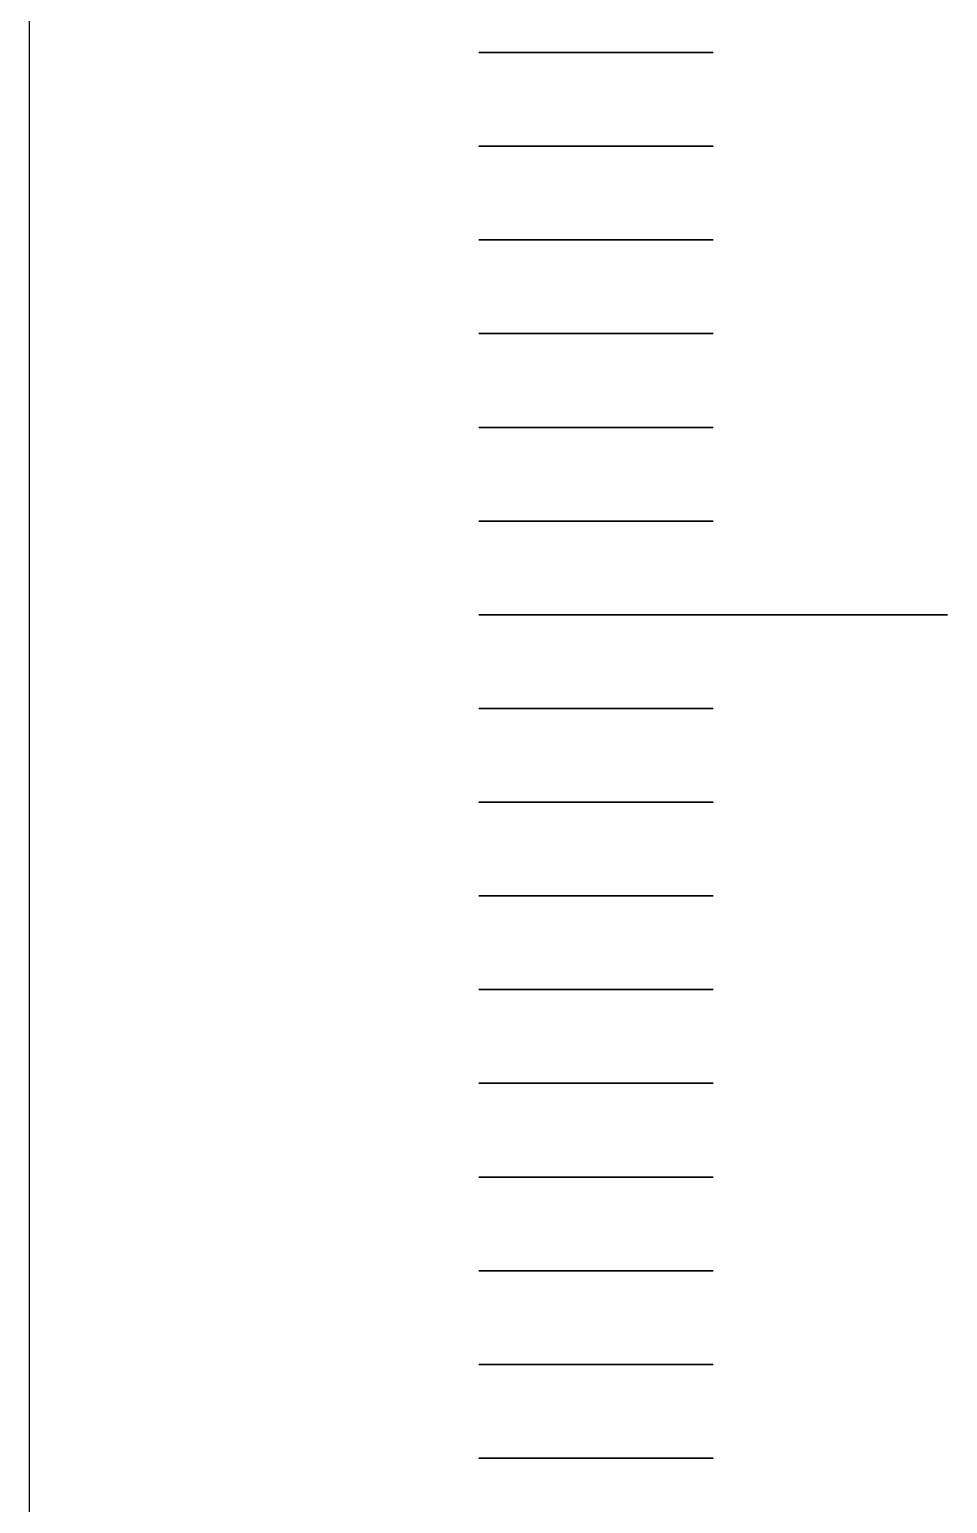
# Model space of a CAD drawing. Header units: inches. Extents: x 0 to 594, y -420 to 0.
# Drawn here: x 271.56 to 281.36, y -85.57 to -69.84 of the extents above; entities that cross this region are included whole.
import ezdxf

# ---------------------------------------------------------------- set-up
doc = ezdxf.new("R2010")
doc.units = ezdxf.units.IN
doc.header["$MEASUREMENT"] = 0

msp = doc.modelspace()

# ---------------------------------------------------------------- linework, layer by layer
at = {"color": 18, "true_color": 0x000000}
msp.add_line((271.562, -246.083), (271.562, -26.083), dxfattribs=at)
at = {"color": 7, "true_color": 0xffffff}
msp.add_line((271.562, -246.083), (271.562, -26.083), dxfattribs=at)
at = {"color": 152, "true_color": 0x007ac0}
for p, q in [((276.359, -70.081), (278.859, -70.081)), ((278.859, -70.081), (276.359, -70.081)), ((276.359, -71.081), (278.859, -71.081)), ((278.859, -71.081), (276.359, -71.081)), ((276.359, -72.081), (278.859, -72.081)), ((278.859, -72.081), (276.359, -72.081)), ((276.359, -73.081), (278.859, -73.081)), ((278.859, -73.081), (276.359, -73.081)), ((276.359, -74.081), (278.859, -74.081)), ((278.859, -74.081), (276.359, -74.081)), ((276.359, -75.081), (278.859, -75.081)), ((278.859, -75.081), (276.359, -75.081)), ((276.359, -76.081), (281.359, -76.081)), ((281.359, -76.081), (276.359, -76.081)), ((276.359, -76.081), (278.859, -76.081)), ((278.859, -76.081), (276.359, -76.081)), ((276.359, -77.081), (278.859, -77.081)), ((278.859, -77.081), (276.359, -77.081)), ((276.359, -78.081), (278.859, -78.081)), ((278.859, -78.081), (276.359, -78.081)), ((276.359, -79.081), (278.859, -79.081)), ((278.859, -79.081), (276.359, -79.081)), ((276.359, -80.081), (278.859, -80.081)), ((278.859, -80.081), (276.359, -80.081)), ((276.359, -81.081), (278.859, -81.081)), ((278.859, -81.081), (276.359, -81.081)), ((276.359, -82.081), (278.859, -82.081)), ((278.859, -82.081), (276.359, -82.081)), ((276.359, -83.081), (278.859, -83.081)), ((278.859, -83.081), (276.359, -83.081)), ((276.359, -84.081), (278.859, -84.081)), ((278.859, -84.081), (276.359, -84.081)), ((276.359, -85.081), (278.859, -85.081)), ((278.859, -85.081), (276.359, -85.081))]:
    msp.add_line(p, q, dxfattribs=at)

doc.saveas('drawing.dxf')
